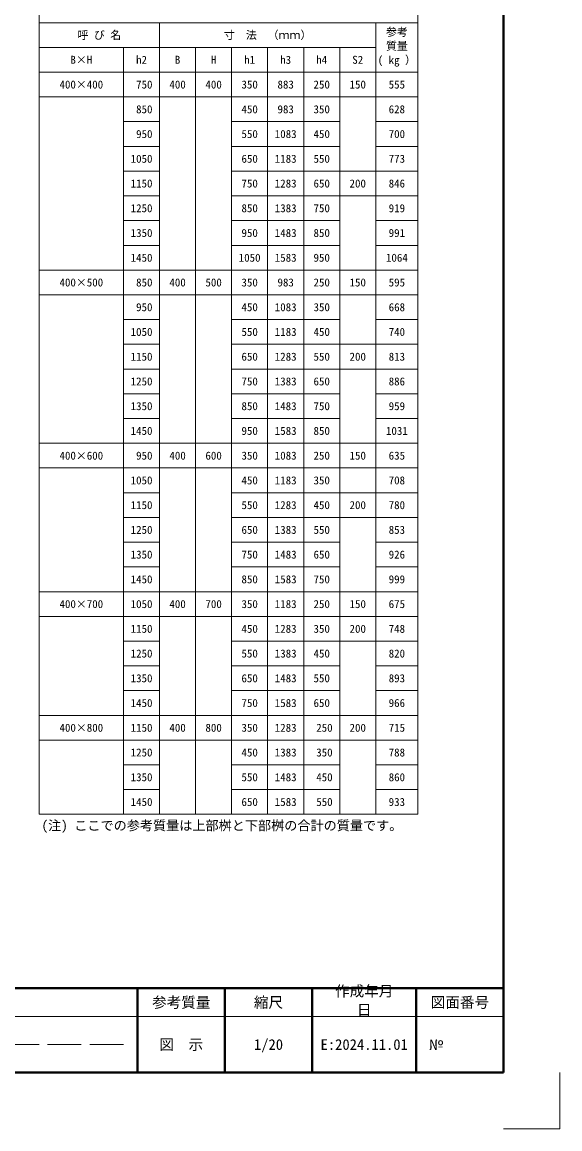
# Model space of a CAD drawing. Units: millimetres at full size, sheet at 1:20; details may follow other scales. Extents: x 0 to 8400, y 0 to 13400.
# Drawn here: x 6490 to 8400, y 0 to 3937 of the extents above; entities that cross this region are included whole.
import ezdxf
from ezdxf.enums import TextEntityAlignment as Align

# ---------------------------------------------------------------- set-up
doc = ezdxf.new("R2010")
doc.units = ezdxf.units.MM
doc.header["$LTSCALE"] = 20
doc.linetypes.add('DASHED', pattern=[7.5, 6, -1.5])
for name, color, linetype, lineweight in [('Defpoints_3', 8, 'Continuous', 0), ('図枠', 7, 'Continuous', 5), ('寸法・材料表', 7, 'Continuous', 13)]:
    doc.layers.add(name, color=color, linetype=linetype, lineweight=lineweight)
doc.styles.add('ＭＳ ゴシック', font='')
doc.styles.get('ＭＳ ゴシック').set_extended_font_data('MS Gothic')

msp = doc.modelspace()

# ---------------------------------------------------------------- linework, layer by layer
at = {"layer": 'Defpoints_3'}
for p, q in [((6550, 4022.86), (6550, 3934.86)), ((7896, 4022.86), (7896, 3934.86)), ((6550, 3670.86), (6850, 3670.86)), ((6978, 3670.86), (7234, 3670.86)), ((7618, 3670.86), (7746, 3670.86)), ((7618, 3318.86), (7746, 3318.86)), ((6550, 2966.86), (6850, 2966.86)), ((6978, 2966.86), (7234, 2966.86)), ((7618, 2966.86), (7746, 2966.86)), ((7618, 2702.86), (7746, 2702.86)), ((6550, 2350.86), (6850, 2350.86)), ((6978, 2350.86), (7234, 2350.86)), ((7618, 2350.86), (7746, 2350.86)), ((7618, 2174.86), (7746, 2174.86)), ((6550, 1822.86), (6850, 1822.86)), ((6978, 1822.86), (7234, 1822.86)), ((7618, 1734.86), (7746, 1734.86)), ((6550, 1382.86), (6850, 1382.86)), ((6978, 1382.86), (7234, 1382.86)), ((7618, 1382.86), (7746, 1382.86))]:
    msp.add_line(p, q, dxfattribs=at)
at = {"layer": 'Defpoints_3', "color": 7, "lineweight": 13}
for p in [(8400, 200), (8200, 0)]:
    msp.add_line(p, (8400, 0), dxfattribs=at)
at = {"layer": '図枠', "lineweight": 40}
for p, q in [((8200, 200), (8200, 5740)), ((400, 500), (8200, 500)), ((6900, 200), (6900, 500)), ((7210, 200), (7210, 500)), ((7520, 200), (7520, 500)), ((7890, 200), (7890, 500)), ((400, 200), (8200, 200))]:
    msp.add_line(p, q, dxfattribs=at)
at = {"layer": '図枠', "lineweight": 13}
msp.add_line((8200, 400), (4925, 400), dxfattribs=at)
at = {"layer": '図枠', "linetype": 'DASHED', "lineweight": 9}
msp.add_line((6850, 300), (5375, 300), dxfattribs=at)
at = {"layer": '寸法・材料表'}
for p, q in [((6550, 3934.86), (7896, 3934.86)), ((6550, 3934.86), (6550, 1118.86)), ((6978, 3934.86), (6978, 1118.86)), ((7746, 3934.86), (7746, 1118.86)), ((7896, 3934.86), (7896, 1118.86)), ((6550, 3846.86), (7746, 3846.86)), ((6850, 3846.86), (6850, 1118.86)), ((7106, 3846.86), (7106, 1118.86)), ((7234, 3846.86), (7234, 1118.86)), ((7362, 3846.86), (7362, 1118.86)), ((7490, 3846.86), (7490, 1118.86)), ((7618, 3846.86), (7618, 1118.86)), ((6550, 3758.86), (7896, 3758.86)), ((6850, 3670.86), (6978, 3670.86)), ((7234, 3670.86), (7618, 3670.86)), ((7746, 3670.86), (7896, 3670.86)), ((6850, 3582.86), (6978, 3582.86)), ((7234, 3582.86), (7618, 3582.86)), ((7746, 3582.86), (7896, 3582.86)), ((6850, 3494.86), (6978, 3494.86)), ((7234, 3494.86), (7618, 3494.86)), ((7746, 3494.86), (7896, 3494.86)), ((6850, 3406.86), (6978, 3406.86)), ((7234, 3406.86), (7896, 3406.86)), ((6850, 3318.86), (6978, 3318.86)), ((7234, 3318.86), (7618, 3318.86)), ((7746, 3318.86), (7896, 3318.86)), ((6850, 3230.86), (6978, 3230.86)), ((7234, 3230.86), (7618, 3230.86)), ((7746, 3230.86), (7896, 3230.86)), ((6850, 3142.86), (6978, 3142.86)), ((7234, 3142.86), (7618, 3142.86)), ((7746, 3142.86), (7896, 3142.86)), ((6550, 3054.86), (7896, 3054.86)), ((6850, 2966.86), (6978, 2966.86)), ((7234, 2966.86), (7618, 2966.86)), ((7746, 2966.86), (7896, 2966.86)), ((6850, 2878.86), (6978, 2878.86)), ((7234, 2878.86), (7618, 2878.86)), ((7746, 2878.86), (7896, 2878.86)), ((6850, 2790.86), (6978, 2790.86)), ((7234, 2790.86), (7896, 2790.86)), ((6850, 2702.86), (6978, 2702.86)), ((7234, 2702.86), (7618, 2702.86)), ((7746, 2702.86), (7896, 2702.86)), ((6850, 2614.86), (6978, 2614.86)), ((7234, 2614.86), (7618, 2614.86)), ((7746, 2614.86), (7896, 2614.86)), ((6850, 2526.86), (6978, 2526.86)), ((7234, 2526.86), (7618, 2526.86)), ((7746, 2526.86), (7896, 2526.86)), ((6550, 2438.86), (7896, 2438.86)), ((6850, 2350.86), (6978, 2350.86)), ((7234, 2350.86), (7618, 2350.86)), ((7746, 2350.86), (7896, 2350.86)), ((6850, 2262.86), (6978, 2262.86)), ((7234, 2262.86), (7896, 2262.86)), ((6850, 2174.86), (6978, 2174.86)), ((7234, 2174.86), (7618, 2174.86)), ((7746, 2174.86), (7896, 2174.86)), ((6850, 2086.86), (6978, 2086.86)), ((7234, 2086.86), (7618, 2086.86)), ((7746, 2086.86), (7896, 2086.86)), ((6850, 1998.86), (6978, 1998.86)), ((7234, 1998.86), (7618, 1998.86)), ((7746, 1998.86), (7896, 1998.86)), ((6550, 1910.86), (7896, 1910.86)), ((6850, 1822.86), (6978, 1822.86)), ((7234, 1822.86), (7896, 1822.86)), ((6850, 1734.86), (6978, 1734.86)), ((7234, 1734.86), (7618, 1734.86)), ((7746, 1734.86), (7896, 1734.86)), ((6850, 1646.86), (6978, 1646.86)), ((7234, 1646.86), (7618, 1646.86)), ((7746, 1646.86), (7896, 1646.86)), ((6850, 1558.86), (6978, 1558.86)), ((7234, 1558.86), (7618, 1558.86)), ((7746, 1558.86), (7896, 1558.86)), ((6550, 1470.86), (7896, 1470.86)), ((6850, 1382.86), (6978, 1382.86)), ((7234, 1382.86), (7618, 1382.86)), ((7746, 1382.86), (7896, 1382.86)), ((6850, 1294.86), (6978, 1294.86)), ((7234, 1294.86), (7618, 1294.86)), ((7746, 1294.86), (7896, 1294.86)), ((6850, 1206.86), (6978, 1206.86)), ((7234, 1206.86), (7618, 1206.86)), ((7746, 1206.86), (7896, 1206.86)), ((6550, 1118.86), (7896, 1118.86))]:
    msp.add_line(p, q, dxfattribs=at)

# ---------------------------------------------------------------- texts
at = {"layer": '図枠', "style": 'ＭＳ ゴシック'}
for s, p in [('作成年月', (7601.4, 509.23)), ('日', (7679.1, 442.57))]:
    msp.add_text(s, height=37.98, dxfattribs=at).set_placement(p, align=Align.TOP_LEFT)
for s, p in [('参考質量', (7055, 450)), ('縮尺', (7365, 450)), ('図面番号', (8045, 450)), ('図\u3000示', (7055, 300)), ('1/20', (7365, 300)), ('E:2024.11.01', (7705, 300))]:
    msp.add_text(s, height=37.98, dxfattribs=at).set_placement(p, align=Align.MIDDLE_CENTER)
msp.add_text('№', height=37.98, dxfattribs=at).set_placement((7934.35, 300), align=Align.MIDDLE_LEFT)
at = {"layer": '寸法・材料表', "style": 'ＭＳ ゴシック'}
for s, p in [('呼 び 名', (6764, 3890.86)), ('寸\u3000法\u3000（ｍｍ）', (7362, 3890.86)), ('B×H', (6700, 3802.86)), ('h2', (6914, 3802.86)), ('B', (7042, 3802.86)), ('H', (7170, 3802.86)), ('h1', (7298, 3802.86)), ('h3', (7426, 3802.86)), ('h4', (7554, 3802.86)), ('S2', (7682, 3802.86)), ('400×400', (6700, 3714.86)), (' 750', (6914, 3714.86)), ('400', (7042, 3714.86)), ('400', (7170, 3714.86)), ('350', (7298, 3714.86)), ('883', (7426, 3714.86)), ('250', (7554, 3714.86)), ('150', (7682, 3714.86)), ('555', (7821, 3714.86)), (' 850', (6914, 3626.86)), ('450', (7298, 3626.86)), ('983', (7426, 3626.86)), ('350', (7554, 3626.86)), ('628', (7821, 3626.86)), (' 950', (6914, 3538.86)), ('550', (7298, 3538.86)), ('1083', (7426, 3538.86)), ('450', (7554, 3538.86)), ('700', (7821, 3538.86)), ('1050', (6914, 3450.86)), ('650', (7298, 3450.86)), ('1183', (7426, 3450.86)), ('550', (7554, 3450.86)), ('773', (7821, 3450.86)), ('1150', (6914, 3362.86)), ('750', (7298, 3362.86)), ('1283', (7426, 3362.86)), ('650', (7554, 3362.86)), ('200', (7682, 3362.86)), ('846', (7821, 3362.86)), ('1250', (6914, 3274.86)), ('850', (7298, 3274.86)), ('1383', (7426, 3274.86)), ('750', (7554, 3274.86)), ('919', (7821, 3274.86)), ('1350', (6914, 3186.86)), ('950', (7298, 3186.86)), ('1483', (7426, 3186.86)), ('850', (7554, 3186.86)), ('991', (7821, 3186.86)), ('1450', (6914, 3098.86)), ('1050', (7298, 3098.86)), ('1583', (7426, 3098.86)), ('950', (7554, 3098.86)), ('1064', (7821, 3098.86)), ('400×500', (6700, 3010.86)), (' 850', (6914, 3010.86)), ('400', (7042, 3010.86)), ('500', (7170, 3010.86)), ('350', (7298, 3010.86)), ('983', (7426, 3010.86)), ('250', (7554, 3010.86)), ('150', (7682, 3010.86)), ('595', (7821, 3010.86)), (' 950', (6914, 2922.86)), ('450', (7298, 2922.86)), ('1083', (7426, 2922.86)), ('350', (7554, 2922.86)), ('668', (7821, 2922.86)), ('1050', (6914, 2834.86)), ('550', (7298, 2834.86)), ('1183', (7426, 2834.86)), ('450', (7554, 2834.86)), ('740', (7821, 2834.86)), ('1150', (6914, 2746.86)), ('650', (7298, 2746.86)), ('1283', (7426, 2746.86)), ('550', (7554, 2746.86)), ('200', (7682, 2746.86)), ('813', (7821, 2746.86)), ('1250', (6914, 2658.86)), ('750', (7298, 2658.86)), ('1383', (7426, 2658.86)), ('650', (7554, 2658.86)), ('886', (7821, 2658.86)), ('1350', (6914, 2570.86)), ('850', (7298, 2570.86)), ('1483', (7426, 2570.86)), ('750', (7554, 2570.86)), ('959', (7821, 2570.86)), ('1450', (6914, 2482.86)), ('950', (7298, 2482.86)), ('1583', (7426, 2482.86)), ('850', (7554, 2482.86)), ('1031', (7821, 2482.86)), ('400×600', (6700, 2394.86)), (' 950', (6914, 2394.86)), ('400', (7042, 2394.86)), ('600', (7170, 2394.86)), ('350', (7298, 2394.86)), ('1083', (7426, 2394.86)), ('250', (7554, 2394.86)), ('150', (7682, 2394.86)), ('635', (7821, 2394.86)), ('1050', (6914, 2306.86)), ('450', (7298, 2306.86)), ('1183', (7426, 2306.86)), ('350', (7554, 2306.86)), ('708', (7821, 2306.86)), ('1150', (6914, 2218.86)), ('550', (7298, 2218.86)), ('1283', (7426, 2218.86)), ('450', (7554, 2218.86)), ('200', (7682, 2218.86)), ('780', (7821, 2218.86)), ('1250', (6914, 2130.86)), ('650', (7298, 2130.86)), ('1383', (7426, 2130.86)), ('550', (7554, 2130.86)), ('853', (7821, 2130.86)), ('1350', (6914, 2042.86)), ('750', (7298, 2042.86)), ('1483', (7426, 2042.86)), ('650', (7554, 2042.86)), ('926', (7821, 2042.86)), ('1450', (6914, 1954.86)), ('850', (7298, 1954.86)), ('1583', (7426, 1954.86)), ('750', (7554, 1954.86)), ('999', (7821, 1954.86)), ('400×700', (6700, 1866.86)), ('1050', (6914, 1866.86)), ('400', (7042, 1866.86)), ('700', (7170, 1866.86)), ('350', (7298, 1866.86)), ('1183', (7426, 1866.86)), ('250', (7554, 1866.86)), ('150', (7682, 1866.86)), ('675', (7821, 1866.86)), ('1150', (6914, 1778.86)), ('450', (7298, 1778.86)), ('1283', (7426, 1778.86)), ('350', (7554, 1778.86)), ('200', (7682, 1778.86)), ('748', (7821, 1778.86)), ('1250', (6914, 1690.86)), ('550', (7298, 1690.86)), ('1383', (7426, 1690.86)), ('450', (7554, 1690.86)), ('820', (7821, 1690.86)), ('1350', (6914, 1602.86)), ('650', (7298, 1602.86)), ('1483', (7426, 1602.86)), ('550', (7554, 1602.86)), ('893', (7821, 1602.86)), ('1450', (6914, 1514.86)), ('750', (7298, 1514.86)), ('1583', (7426, 1514.86)), ('650', (7554, 1514.86)), ('966', (7821, 1514.86)), ('400×800', (6700, 1426.86)), ('1150', (6914, 1426.86)), ('400', (7042, 1426.86)), ('800', (7170, 1426.86)), ('350', (7298, 1426.86)), ('1283', (7426, 1426.86)), (' 250', (7554, 1426.86)), ('200', (7682, 1426.86)), ('715', (7821, 1426.86)), ('1250', (6914, 1338.86)), ('450', (7298, 1338.86)), ('1383', (7426, 1338.86)), (' 350', (7554, 1338.86)), ('788', (7821, 1338.86)), ('1350', (6914, 1250.86)), ('550', (7298, 1250.86)), ('1483', (7426, 1250.86)), (' 450', (7554, 1250.86)), ('860', (7821, 1250.86)), ('1450', (6914, 1162.86)), ('650', (7298, 1162.86)), ('1583', (7426, 1162.86)), (' 550', (7554, 1162.86)), ('933', (7821, 1162.86))]:
    msp.add_text(s, height=28.48, dxfattribs=at).set_placement(p, align=Align.MIDDLE_CENTER)
for s, p in [('参考', (7782.15, 3916.28)), ('質量', (7782.15, 3866.28)), ('( kg ）', (7753.01, 3816.28))]:
    msp.add_text(s, height=28.48, dxfattribs=at).set_placement(p, align=Align.TOP_LEFT)
msp.add_text('(注) ここでの参考質量は上部桝と下部桝の合計の質量です。', height=34.18, dxfattribs=at).set_placement((6558.58, 1051.83), align=Align.BOTTOM_LEFT)

doc.saveas('drawing.dxf')
